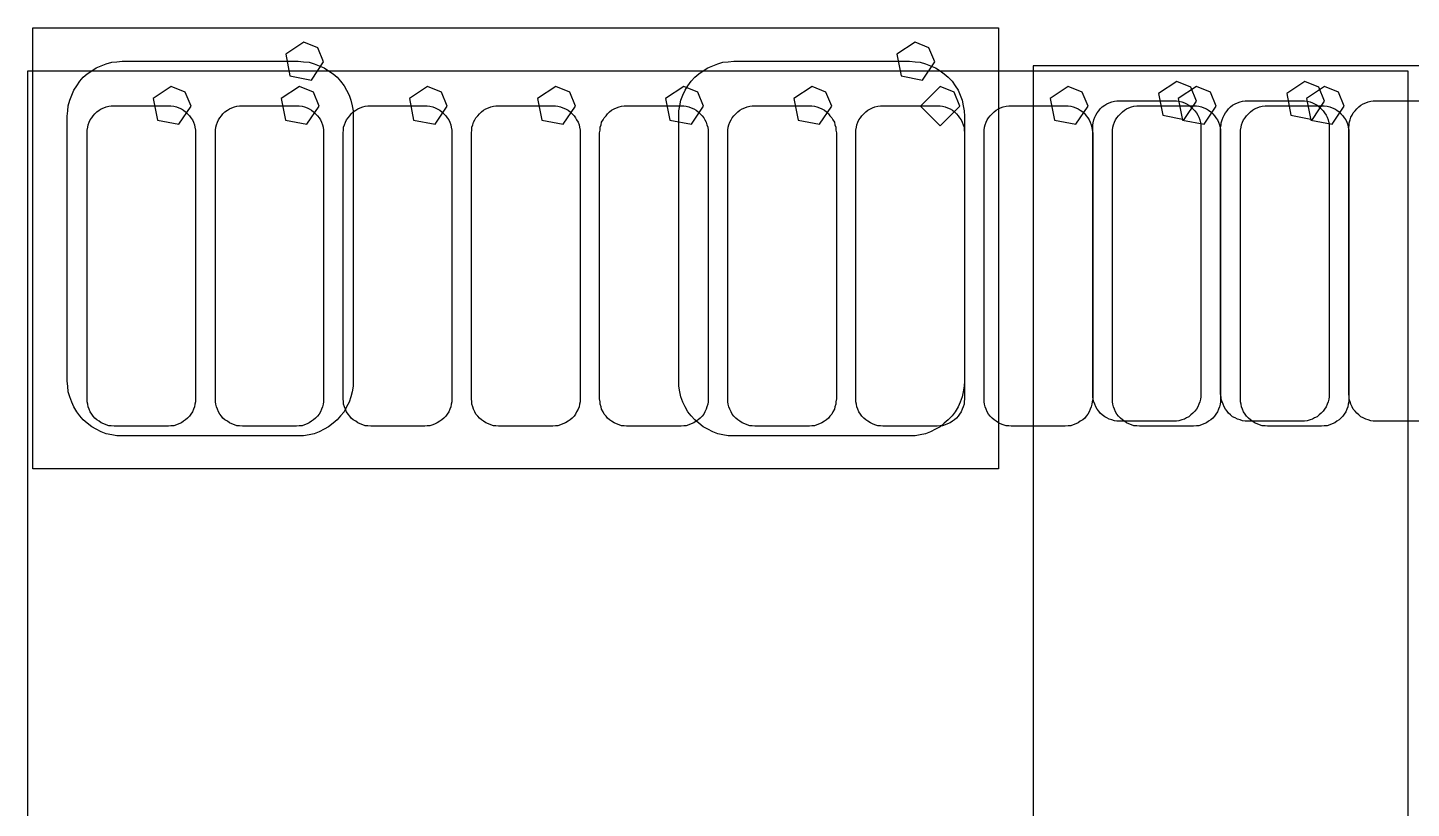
# Model space of a CAD drawing. Extents: x 114 to 258, y 8 to 198.
# Drawn here: x 212.65 to 219.67, y 53.09 to 57.05 of the extents above; entities that cross this region are included whole.
import ezdxf

# ---------------------------------------------------------------- set-up
doc = ezdxf.new("R2010")
doc.units = 0

msp = doc.modelspace()

# ---------------------------------------------------------------- linework, layer by layer
at = {"layer": 'Layer 1', "color": 7}
for points in [[(212.6742, 57.05328), (217.57386, 57.05328)], [(212.6742, 54.81554), (212.6742, 57.05328)], [(217.57386, 57.05328), (217.57386, 54.81554)], [(214.049864, 56.979798), (213.957476, 56.918066), (213.979153, 56.809087), (214.088132, 56.78741), (214.149864, 56.879798), (214.120575, 56.950509), (214.049864, 56.979798), (214.049864, 56.979798)], [(217.14968, 56.979798), (217.057292, 56.918066), (217.078969, 56.809087), (217.187948, 56.78741), (217.24968, 56.879798), (217.220391, 56.950509), (217.14968, 56.979798), (217.14968, 56.979798)], [(212.97392, 56.83484), (212.99678, 56.85008)], [(212.99678, 56.85008), (213.02218, 56.86024)], [(213.02218, 56.86024), (213.04758, 56.8704)], [(213.04758, 56.8704), (213.07552, 56.87802)], [(213.07552, 56.87802), (213.10092, 56.88056)], [(213.10092, 56.88056), (213.12886, 56.8831)], [(213.12886, 56.8831), (214.0204, 56.8831)], [(214.0204, 56.8831), (214.04834, 56.88056)], [(214.04834, 56.88056), (214.07628, 56.87802)], [(214.07628, 56.87802), (214.10168, 56.8704)], [(214.10168, 56.8704), (214.12708, 56.86024)], [(214.12708, 56.86024), (214.15248, 56.85008)], [(214.15248, 56.85008), (214.17534, 56.83484)], [(216.07526, 56.83484), (216.09812, 56.85008)], [(216.09812, 56.85008), (216.12352, 56.86024)], [(216.12352, 56.86024), (216.14892, 56.8704)], [(216.14892, 56.8704), (216.17432, 56.87802)], [(216.17432, 56.87802), (216.20226, 56.88056)], [(216.20226, 56.88056), (216.2302, 56.8831)], [(216.2302, 56.8831), (217.12174, 56.8831)], [(217.12174, 56.8831), (217.14968, 56.88056)], [(217.14968, 56.88056), (217.17508, 56.87802)], [(217.17508, 56.87802), (217.20302, 56.8704)], [(217.20302, 56.8704), (217.22842, 56.86024)], [(217.22842, 56.86024), (217.25382, 56.85008)], [(217.25382, 56.85008), (217.27668, 56.83484)], [(217.74912, 56.86024), (217.74912, 49.15896)], [(224.74936, 56.86024), (217.74912, 56.86024)], [(212.6488, 56.83484), (219.64904, 56.83484)], [(212.6488, 49.13356), (212.6488, 56.83484)], [(212.89772, 56.75864), (212.91296, 56.7815)], [(212.91296, 56.7815), (212.93074, 56.80182)], [(212.93074, 56.80182), (212.95106, 56.8196)], [(212.95106, 56.8196), (212.97392, 56.83484)], [(214.17534, 56.83484), (214.1982, 56.8196)], [(214.1982, 56.8196), (214.21852, 56.80182)], [(214.21852, 56.80182), (214.2363, 56.7815)], [(214.2363, 56.7815), (214.25408, 56.75864)], [(215.99652, 56.75864), (216.0143, 56.7815)], [(216.0143, 56.7815), (216.03208, 56.80182)], [(216.03208, 56.80182), (216.0524, 56.8196)], [(216.0524, 56.8196), (216.07526, 56.83484)], [(217.27668, 56.83484), (217.297, 56.8196)], [(217.297, 56.8196), (217.31732, 56.80182)], [(217.31732, 56.80182), (217.33764, 56.7815)], [(217.33764, 56.7815), (217.35288, 56.75864)], [(218.477338, 56.780662), (218.38495, 56.71893), (218.406627, 56.609951), (218.515606, 56.588274), (218.577338, 56.680662), (218.548049, 56.751373), (218.477338, 56.780662), (218.477338, 56.780662)], [(219.127324, 56.780662), (219.034936, 56.71893), (219.056613, 56.609951), (219.165592, 56.588274), (219.227324, 56.680662), (219.198035, 56.751373), (219.127324, 56.780662), (219.127324, 56.780662)], [(219.64904, 56.83484), (219.64904, 49.13356)], [(212.86216, 56.68498), (212.87232, 56.71038)], [(212.87232, 56.71038), (212.88248, 56.73578)], [(212.88248, 56.73578), (212.89772, 56.75864)], [(213.377272, 56.755516), (213.284884, 56.693784), (213.306561, 56.584805), (213.41554, 56.563128), (213.477272, 56.655516), (213.447983, 56.726227), (213.377272, 56.755516), (213.377272, 56.755516)], [(214.027258, 56.755516), (213.93487, 56.693784), (213.956547, 56.584805), (214.065526, 56.563128), (214.127258, 56.655516), (214.097969, 56.726227), (214.027258, 56.755516), (214.027258, 56.755516)], [(214.25408, 56.75864), (214.26678, 56.73578)], [(214.26678, 56.73578), (214.27948, 56.71038)], [(214.27948, 56.71038), (214.2871, 56.68498)], [(214.677244, 56.755516), (214.584856, 56.693784), (214.606533, 56.584805), (214.715512, 56.563128), (214.777244, 56.655516), (214.747955, 56.726227), (214.677244, 56.755516), (214.677244, 56.755516)], [(215.32723, 56.755516), (215.234842, 56.693784), (215.256519, 56.584805), (215.365498, 56.563128), (215.42723, 56.655516), (215.397941, 56.726227), (215.32723, 56.755516), (215.32723, 56.755516)], [(215.977216, 56.755516), (215.884828, 56.693784), (215.906505, 56.584805), (216.015484, 56.563128), (216.077216, 56.655516), (216.047927, 56.726227), (215.977216, 56.755516), (215.977216, 56.755516)], [(215.96096, 56.68498), (215.97112, 56.71038)], [(215.97112, 56.71038), (215.98382, 56.73578)], [(215.98382, 56.73578), (215.99652, 56.75864)], [(216.627202, 56.755516), (216.534814, 56.693784), (216.556491, 56.584805), (216.66547, 56.563128), (216.727202, 56.655516), (216.697913, 56.726227), (216.627202, 56.755516), (216.627202, 56.755516)], [(217.277188, 56.755516), (217.177188, 56.655516), (217.277188, 56.555516), (217.377188, 56.655516), (217.347899, 56.726227), (217.277188, 56.755516), (217.277188, 56.755516)], [(217.35288, 56.75864), (217.36812, 56.73578)], [(217.36812, 56.73578), (217.37828, 56.71038)], [(217.37828, 56.71038), (217.38844, 56.68498)], [(217.927174, 56.755516), (217.834786, 56.693784), (217.856463, 56.584805), (217.965442, 56.563128), (218.027174, 56.655516), (217.997885, 56.726227), (217.927174, 56.755516), (217.927174, 56.755516)], [(218.57716, 56.755516), (218.484772, 56.693784), (218.506449, 56.584805), (218.615428, 56.563128), (218.67716, 56.655516), (218.647871, 56.726227), (218.57716, 56.755516), (218.57716, 56.755516)], [(219.227146, 56.755516), (219.134758, 56.693784), (219.156435, 56.584805), (219.265414, 56.563128), (219.327146, 56.655516), (219.297857, 56.726227), (219.227146, 56.755516), (219.227146, 56.755516)], [(212.852, 56.63164), (212.85454, 56.65704)], [(212.85454, 56.65704), (212.86216, 56.68498)], [(213.01202, 56.63418), (213.02218, 56.6418)], [(213.02218, 56.6418), (213.03488, 56.64688)], [(213.03488, 56.64688), (213.04758, 56.65196)], [(213.04758, 56.65196), (213.06028, 56.6545)], [(213.06028, 56.6545), (213.07298, 56.65704)], [(213.07298, 56.65704), (213.08822, 56.65704)], [(213.08822, 56.65704), (213.36254, 56.65704)], [(213.36254, 56.65704), (213.37524, 56.65704)], [(213.37524, 56.65704), (213.39048, 56.6545)], [(213.39048, 56.6545), (213.40318, 56.65196)], [(213.40318, 56.65196), (213.41588, 56.64688)], [(213.41588, 56.64688), (213.42858, 56.6418)], [(213.42858, 56.6418), (213.43874, 56.63418)], [(213.66226, 56.63418), (213.67242, 56.6418)], [(213.67242, 56.6418), (213.68512, 56.64688)], [(213.68512, 56.64688), (213.69782, 56.65196)], [(213.69782, 56.65196), (213.71052, 56.6545)], [(213.71052, 56.6545), (213.72322, 56.65704)], [(213.72322, 56.65704), (213.73846, 56.65704)], [(213.73846, 56.65704), (214.01278, 56.65704)], [(214.01278, 56.65704), (214.02548, 56.65704)], [(214.02548, 56.65704), (214.04072, 56.6545)], [(214.04072, 56.6545), (214.05342, 56.65196)], [(214.05342, 56.65196), (214.06612, 56.64688)], [(214.06612, 56.64688), (214.07628, 56.6418)], [(214.07628, 56.6418), (214.08898, 56.63418)], [(214.2871, 56.68498), (214.29472, 56.65704)], [(214.29472, 56.65704), (214.2998, 56.63164)], [(214.3125, 56.63418), (214.32266, 56.6418)], [(214.32266, 56.6418), (214.33536, 56.64688)], [(214.33536, 56.64688), (214.34806, 56.65196)], [(214.34806, 56.65196), (214.36076, 56.6545)], [(214.36076, 56.6545), (214.37346, 56.65704)], [(214.37346, 56.65704), (214.3887, 56.65704)], [(214.3887, 56.65704), (214.66302, 56.65704)], [(214.66302, 56.65704), (214.67572, 56.65704)], [(214.67572, 56.65704), (214.68842, 56.6545)], [(214.68842, 56.6545), (214.70366, 56.65196)], [(214.70366, 56.65196), (214.71636, 56.64688)], [(214.71636, 56.64688), (214.72652, 56.6418)], [(214.72652, 56.6418), (214.73922, 56.63418)], [(214.9602, 56.63418), (214.9729, 56.6418)], [(214.9729, 56.6418), (214.9856, 56.64688)], [(214.9856, 56.64688), (214.9983, 56.65196)], [(214.9983, 56.65196), (215.011, 56.6545)], [(215.011, 56.6545), (215.0237, 56.65704)], [(215.0237, 56.65704), (215.0364, 56.65704)], [(215.0364, 56.65704), (215.31326, 56.65704)], [(215.31326, 56.65704), (215.32596, 56.65704)], [(215.32596, 56.65704), (215.33866, 56.6545)], [(215.33866, 56.6545), (215.35136, 56.65196)], [(215.35136, 56.65196), (215.36406, 56.64688)], [(215.36406, 56.64688), (215.37676, 56.6418)], [(215.37676, 56.6418), (215.38946, 56.63418)], [(215.61044, 56.63418), (215.62314, 56.6418)], [(215.62314, 56.6418), (215.63584, 56.64688)], [(215.63584, 56.64688), (215.64854, 56.65196)], [(215.64854, 56.65196), (215.66124, 56.6545)], [(215.66124, 56.6545), (215.67394, 56.65704)], [(215.67394, 56.65704), (215.68664, 56.65704)], [(215.68664, 56.65704), (215.9635, 56.65704)], [(215.9508, 56.63164), (215.95588, 56.65704)], [(215.95588, 56.65704), (215.96096, 56.68498)], [(215.9635, 56.65704), (215.9762, 56.65704)], [(215.9762, 56.65704), (215.9889, 56.6545)], [(215.9889, 56.6545), (216.0016, 56.65196)], [(216.0016, 56.65196), (216.0143, 56.64688)], [(216.0143, 56.64688), (216.027, 56.6418)], [(216.027, 56.6418), (216.0397, 56.63418)], [(216.26068, 56.63418), (216.27338, 56.6418)], [(216.27338, 56.6418), (216.28608, 56.64688)], [(216.28608, 56.64688), (216.29878, 56.65196)], [(216.29878, 56.65196), (216.31148, 56.6545)], [(216.31148, 56.6545), (216.32418, 56.65704)], [(216.32418, 56.65704), (216.33688, 56.65704)], [(216.33688, 56.65704), (216.61374, 56.65704)], [(216.61374, 56.65704), (216.62644, 56.65704)], [(216.62644, 56.65704), (216.63914, 56.6545)], [(216.63914, 56.6545), (216.65184, 56.65196)], [(216.65184, 56.65196), (216.66454, 56.64688)], [(216.66454, 56.64688), (216.67724, 56.6418)], [(216.67724, 56.6418), (216.68994, 56.63418)], [(216.91092, 56.63418), (216.92362, 56.6418)], [(216.92362, 56.6418), (216.93378, 56.64688)], [(216.93378, 56.64688), (216.94648, 56.65196)], [(216.94648, 56.65196), (216.96172, 56.6545)], [(216.96172, 56.6545), (216.97442, 56.65704)], [(216.97442, 56.65704), (216.98712, 56.65704)], [(216.98712, 56.65704), (217.26144, 56.65704)], [(217.26144, 56.65704), (217.27668, 56.65704)], [(217.27668, 56.65704), (217.28938, 56.6545)], [(217.28938, 56.6545), (217.30208, 56.65196)], [(217.30208, 56.65196), (217.31478, 56.64688)], [(217.31478, 56.64688), (217.32748, 56.6418)], [(217.32748, 56.6418), (217.34018, 56.63418)], [(217.38844, 56.68498), (217.39352, 56.65704)], [(217.39352, 56.65704), (217.3986, 56.63164)], [(217.56116, 56.63418), (217.57386, 56.6418)], [(217.57386, 56.6418), (217.58402, 56.64688)], [(217.58402, 56.64688), (217.59672, 56.65196)], [(217.59672, 56.65196), (217.61196, 56.6545)], [(217.61196, 56.6545), (217.62466, 56.65704)], [(217.62466, 56.65704), (217.63736, 56.65704)], [(217.63736, 56.65704), (217.91168, 56.65704)], [(217.91168, 56.65704), (217.92692, 56.65704)], [(217.92692, 56.65704), (217.93962, 56.6545)], [(217.93962, 56.6545), (217.95232, 56.65196)], [(217.95232, 56.65196), (217.96502, 56.64688)], [(217.96502, 56.64688), (217.97772, 56.6418)], [(217.97772, 56.6418), (217.98788, 56.63418)], [(218.08186, 56.63164), (218.08948, 56.6418)], [(218.08948, 56.6418), (218.09964, 56.65196)], [(218.09964, 56.65196), (218.11234, 56.65958)], [(218.11234, 56.65958), (218.1225, 56.6672)], [(218.1225, 56.6672), (218.1352, 56.67228)], [(218.1352, 56.67228), (218.1479, 56.67736)], [(218.1479, 56.67736), (218.1606, 56.6799)], [(218.1606, 56.6799), (218.1733, 56.68244)], [(218.1733, 56.68244), (218.18854, 56.68244)], [(218.18854, 56.68244), (218.46286, 56.68244)], [(218.2114, 56.63418), (218.22156, 56.6418)], [(218.22156, 56.6418), (218.23426, 56.64688)], [(218.23426, 56.64688), (218.24696, 56.65196)], [(218.24696, 56.65196), (218.25966, 56.6545)], [(218.25966, 56.6545), (218.2749, 56.65704)], [(218.2749, 56.65704), (218.2876, 56.65704)], [(218.2876, 56.65704), (218.56192, 56.65704)], [(218.46286, 56.68244), (218.47556, 56.68244)], [(218.47556, 56.68244), (218.48826, 56.6799)], [(218.48826, 56.6799), (218.5035, 56.67736)], [(218.5035, 56.67736), (218.5162, 56.67228)], [(218.5162, 56.67228), (218.52636, 56.6672)], [(218.52636, 56.6672), (218.53906, 56.65958)], [(218.53906, 56.65958), (218.54922, 56.65196)], [(218.54922, 56.65196), (218.55938, 56.6418)], [(218.55938, 56.6418), (218.56954, 56.63164)], [(218.56192, 56.65704), (218.57716, 56.65704)], [(218.57716, 56.65704), (218.58986, 56.6545)], [(218.58986, 56.6545), (218.60256, 56.65196)], [(218.60256, 56.65196), (218.61526, 56.64688)], [(218.61526, 56.64688), (218.62796, 56.6418)], [(218.62796, 56.6418), (218.63812, 56.63418)], [(218.7321, 56.63164), (218.73972, 56.6418)], [(218.73972, 56.6418), (218.74988, 56.65196)], [(218.74988, 56.65196), (218.76004, 56.65958)], [(218.76004, 56.65958), (218.77274, 56.6672)], [(218.77274, 56.6672), (218.78544, 56.67228)], [(218.78544, 56.67228), (218.79814, 56.67736)], [(218.79814, 56.67736), (218.81084, 56.6799)], [(218.81084, 56.6799), (218.82354, 56.68244)], [(218.82354, 56.68244), (218.83878, 56.68244)], [(218.83878, 56.68244), (219.1131, 56.68244)], [(218.86164, 56.63418), (218.8718, 56.6418)], [(218.8718, 56.6418), (218.8845, 56.64688)], [(218.8845, 56.64688), (218.8972, 56.65196)], [(218.8972, 56.65196), (218.9099, 56.6545)], [(218.9099, 56.6545), (218.92514, 56.65704)], [(218.92514, 56.65704), (218.93784, 56.65704)], [(218.93784, 56.65704), (219.21216, 56.65704)], [(219.1131, 56.68244), (219.1258, 56.68244)], [(219.1258, 56.68244), (219.1385, 56.6799)], [(219.1385, 56.6799), (219.15374, 56.67736)], [(219.15374, 56.67736), (219.16644, 56.67228)], [(219.16644, 56.67228), (219.1766, 56.6672)], [(219.1766, 56.6672), (219.1893, 56.65958)], [(219.1893, 56.65958), (219.19946, 56.65196)], [(219.19946, 56.65196), (219.20962, 56.6418)], [(219.20962, 56.6418), (219.21978, 56.63164)], [(219.21216, 56.65704), (219.22486, 56.65704)], [(219.22486, 56.65704), (219.2401, 56.6545)], [(219.2401, 56.6545), (219.2528, 56.65196)], [(219.2528, 56.65196), (219.2655, 56.64688)], [(219.2655, 56.64688), (219.2782, 56.6418)], [(219.2782, 56.6418), (219.28836, 56.63418)], [(219.38234, 56.63164), (219.38996, 56.6418)], [(219.38996, 56.6418), (219.40012, 56.65196)], [(219.40012, 56.65196), (219.41028, 56.65958)], [(219.41028, 56.65958), (219.42298, 56.6672)], [(219.42298, 56.6672), (219.43568, 56.67228)], [(219.43568, 56.67228), (219.44838, 56.67736)], [(219.44838, 56.67736), (219.46108, 56.6799)], [(219.46108, 56.6799), (219.47378, 56.68244)], [(219.47378, 56.68244), (219.48648, 56.68244)], [(219.48648, 56.68244), (219.76334, 56.68244)], [(212.84946, 56.6037), (212.852, 56.63164)], [(212.84946, 55.26004), (212.84946, 56.6037)], [(212.95614, 56.56052), (212.96122, 56.57322)], [(212.96122, 56.57322), (212.9663, 56.58592)], [(212.9663, 56.58592), (212.97392, 56.59608)], [(212.97392, 56.59608), (212.98154, 56.60624)], [(212.98154, 56.60624), (212.98916, 56.6164)], [(212.98916, 56.6164), (212.99932, 56.62656)], [(212.99932, 56.62656), (213.01202, 56.63418)], [(213.43874, 56.63418), (213.4489, 56.62656)], [(213.4489, 56.62656), (213.45906, 56.6164)], [(213.45906, 56.6164), (213.46922, 56.60624)], [(213.46922, 56.60624), (213.47684, 56.59608)], [(213.47684, 56.59608), (213.48446, 56.58592)], [(213.48446, 56.58592), (213.48954, 56.57322)], [(213.48954, 56.57322), (213.49462, 56.56052)], [(213.60638, 56.56052), (213.61146, 56.57322)], [(213.61146, 56.57322), (213.61654, 56.58592)], [(213.61654, 56.58592), (213.62416, 56.59608)], [(213.62416, 56.59608), (213.63178, 56.60624)], [(213.63178, 56.60624), (213.6394, 56.6164)], [(213.6394, 56.6164), (213.64956, 56.62656)], [(213.64956, 56.62656), (213.66226, 56.63418)], [(214.08898, 56.63418), (214.09914, 56.62656)], [(214.09914, 56.62656), (214.1093, 56.6164)], [(214.1093, 56.6164), (214.11946, 56.60624)], [(214.11946, 56.60624), (214.12708, 56.59608)], [(214.12708, 56.59608), (214.1347, 56.58592)], [(214.1347, 56.58592), (214.13978, 56.57322)], [(214.13978, 56.57322), (214.14486, 56.56052)], [(214.25662, 56.56052), (214.2617, 56.57322)], [(214.2617, 56.57322), (214.26678, 56.58592)], [(214.26678, 56.58592), (214.2744, 56.59608)], [(214.2744, 56.59608), (214.28202, 56.60624)], [(214.28202, 56.60624), (214.28964, 56.6164)], [(214.28964, 56.6164), (214.2998, 56.62656)], [(214.2998, 56.62656), (214.3125, 56.63418)], [(214.2998, 56.63164), (214.2998, 56.6037)], [(214.2998, 56.6037), (214.2998, 55.26004)], [(214.73922, 56.63418), (214.74938, 56.62656)], [(214.74938, 56.62656), (214.75954, 56.6164)], [(214.75954, 56.6164), (214.7697, 56.60624)], [(214.7697, 56.60624), (214.77732, 56.59608)], [(214.77732, 56.59608), (214.78494, 56.58592)], [(214.78494, 56.58592), (214.79002, 56.57322)], [(214.79002, 56.57322), (214.7951, 56.56052)], [(214.90686, 56.56052), (214.9094, 56.57322)], [(214.9094, 56.57322), (214.91702, 56.58592)], [(214.91702, 56.58592), (214.9221, 56.59608)], [(214.9221, 56.59608), (214.93226, 56.60624)], [(214.93226, 56.60624), (214.93988, 56.6164)], [(214.93988, 56.6164), (214.95004, 56.62656)], [(214.95004, 56.62656), (214.9602, 56.63418)], [(215.38946, 56.63418), (215.39962, 56.62656)], [(215.39962, 56.62656), (215.40978, 56.6164)], [(215.40978, 56.6164), (215.41994, 56.60624)], [(215.41994, 56.60624), (215.42756, 56.59608)], [(215.42756, 56.59608), (215.43264, 56.58592)], [(215.43264, 56.58592), (215.44026, 56.57322)], [(215.44026, 56.57322), (215.44534, 56.56052)], [(215.5571, 56.56052), (215.55964, 56.57322)], [(215.55964, 56.57322), (215.56726, 56.58592)], [(215.56726, 56.58592), (215.57234, 56.59608)], [(215.57234, 56.59608), (215.5825, 56.60624)], [(215.5825, 56.60624), (215.59012, 56.6164)], [(215.59012, 56.6164), (215.60028, 56.62656)], [(215.60028, 56.62656), (215.61044, 56.63418)], [(215.9508, 56.6037), (215.9508, 56.63164)], [(215.9508, 55.26004), (215.9508, 56.6037)], [(216.0397, 56.63418), (216.04986, 56.62656)], [(216.04986, 56.62656), (216.06002, 56.6164)], [(216.06002, 56.6164), (216.07018, 56.60624)], [(216.07018, 56.60624), (216.0778, 56.59608)], [(216.0778, 56.59608), (216.08288, 56.58592)], [(216.08288, 56.58592), (216.0905, 56.57322)], [(216.0905, 56.57322), (216.09304, 56.56052)], [(216.2048, 56.56052), (216.20988, 56.57322)], [(216.20988, 56.57322), (216.2175, 56.58592)], [(216.2175, 56.58592), (216.22258, 56.59608)], [(216.22258, 56.59608), (216.2302, 56.60624)], [(216.2302, 56.60624), (216.24036, 56.6164)], [(216.24036, 56.6164), (216.25052, 56.62656)], [(216.25052, 56.62656), (216.26068, 56.63418)], [(216.68994, 56.63418), (216.7001, 56.62656)], [(216.7001, 56.62656), (216.71026, 56.6164)], [(216.71026, 56.6164), (216.71788, 56.60624)], [(216.71788, 56.60624), (216.72804, 56.59608)], [(216.72804, 56.59608), (216.73312, 56.58592)], [(216.73312, 56.58592), (216.74074, 56.57322)], [(216.74074, 56.57322), (216.74328, 56.56052)], [(216.85504, 56.56052), (216.86012, 56.57322)], [(216.86012, 56.57322), (216.8652, 56.58592)], [(216.8652, 56.58592), (216.87282, 56.59608)], [(216.87282, 56.59608), (216.88044, 56.60624)], [(216.88044, 56.60624), (216.8906, 56.6164)], [(216.8906, 56.6164), (216.90076, 56.62656)], [(216.90076, 56.62656), (216.91092, 56.63418)], [(217.34018, 56.63418), (217.35034, 56.62656)], [(217.35034, 56.62656), (217.3605, 56.6164)], [(217.3605, 56.6164), (217.36812, 56.60624)], [(217.36812, 56.60624), (217.37574, 56.59608)], [(217.37574, 56.59608), (217.38336, 56.58592)], [(217.38336, 56.58592), (217.38844, 56.57322)], [(217.38844, 56.57322), (217.39352, 56.56052)], [(217.3986, 56.63164), (217.40114, 56.6037)], [(217.40114, 56.6037), (217.40114, 55.26004)], [(217.50528, 56.56052), (217.51036, 56.57322)], [(217.51036, 56.57322), (217.51544, 56.58592)], [(217.51544, 56.58592), (217.52306, 56.59608)], [(217.52306, 56.59608), (217.53068, 56.60624)], [(217.53068, 56.60624), (217.54084, 56.6164)], [(217.54084, 56.6164), (217.551, 56.62656)], [(217.551, 56.62656), (217.56116, 56.63418)], [(217.98788, 56.63418), (218.00058, 56.62656)], [(218.00058, 56.62656), (218.01074, 56.6164)], [(218.01074, 56.6164), (218.01836, 56.60624)], [(218.01836, 56.60624), (218.02598, 56.59608)], [(218.02598, 56.59608), (218.0336, 56.58592)], [(218.0336, 56.58592), (218.03868, 56.57322)], [(218.03868, 56.57322), (218.04376, 56.56052)], [(218.05138, 56.55798), (218.05392, 56.57068)], [(218.05392, 56.57068), (218.05646, 56.58592)], [(218.05646, 56.58592), (218.06154, 56.59862)], [(218.06154, 56.59862), (218.06662, 56.60878)], [(218.06662, 56.60878), (218.07424, 56.62148)], [(218.07424, 56.62148), (218.08186, 56.63164)], [(218.15552, 56.56052), (218.1606, 56.57322)], [(218.1606, 56.57322), (218.16568, 56.58592)], [(218.16568, 56.58592), (218.1733, 56.59608)], [(218.1733, 56.59608), (218.18092, 56.60624)], [(218.18092, 56.60624), (218.19108, 56.6164)], [(218.19108, 56.6164), (218.20124, 56.62656)], [(218.20124, 56.62656), (218.2114, 56.63418)], [(218.56954, 56.63164), (218.57716, 56.62148)], [(218.57716, 56.62148), (218.58478, 56.60878)], [(218.58478, 56.60878), (218.58986, 56.59862)], [(218.58986, 56.59862), (218.59494, 56.58592)], [(218.59494, 56.58592), (218.59748, 56.57068)], [(218.59748, 56.57068), (218.60002, 56.55798)], [(218.63812, 56.63418), (218.65082, 56.62656)], [(218.65082, 56.62656), (218.66098, 56.6164)], [(218.66098, 56.6164), (218.6686, 56.60624)], [(218.6686, 56.60624), (218.67622, 56.59608)], [(218.67622, 56.59608), (218.68384, 56.58592)], [(218.68384, 56.58592), (218.68892, 56.57322)], [(218.68892, 56.57322), (218.694, 56.56052)], [(218.70162, 56.57068), (218.7067, 56.58592)], [(218.70162, 56.55798), (218.70162, 56.57068)], [(218.7067, 56.58592), (218.71178, 56.59862)], [(218.71178, 56.59862), (218.71686, 56.60878)], [(218.71686, 56.60878), (218.72448, 56.62148)], [(218.72448, 56.62148), (218.7321, 56.63164)], [(218.80576, 56.56052), (218.81084, 56.57322)], [(218.81084, 56.57322), (218.81592, 56.58592)], [(218.81592, 56.58592), (218.82354, 56.59608)], [(218.82354, 56.59608), (218.83116, 56.60624)], [(218.83116, 56.60624), (218.84132, 56.6164)], [(218.84132, 56.6164), (218.85148, 56.62656)], [(218.85148, 56.62656), (218.86164, 56.63418)], [(219.21978, 56.63164), (219.2274, 56.62148)], [(219.2274, 56.62148), (219.23502, 56.60878)], [(219.23502, 56.60878), (219.2401, 56.59862)], [(219.2401, 56.59862), (219.24518, 56.58592)], [(219.24518, 56.58592), (219.24772, 56.57068)], [(219.24772, 56.57068), (219.25026, 56.55798)], [(219.28836, 56.63418), (219.30106, 56.62656)], [(219.30106, 56.62656), (219.30868, 56.6164)], [(219.30868, 56.6164), (219.31884, 56.60624)], [(219.31884, 56.60624), (219.32646, 56.59608)], [(219.32646, 56.59608), (219.33408, 56.58592)], [(219.33408, 56.58592), (219.33916, 56.57322)], [(219.33916, 56.57322), (219.34424, 56.56052)], [(219.35186, 56.57068), (219.35694, 56.58592)], [(219.35186, 56.55798), (219.35186, 56.57068)], [(219.35694, 56.58592), (219.35948, 56.59862)], [(219.35948, 56.59862), (219.3671, 56.60878)], [(219.3671, 56.60878), (219.37218, 56.62148)], [(219.37218, 56.62148), (219.38234, 56.63164)], [(212.95106, 56.53258), (212.9536, 56.54782)], [(212.95106, 56.51988), (212.95106, 56.53258)], [(212.95106, 55.17114), (212.95106, 56.51988)], [(212.9536, 56.54782), (212.95614, 56.56052)], [(213.49462, 56.56052), (213.49716, 56.54782)], [(213.49716, 56.54782), (213.4997, 56.53258)], [(213.4997, 56.53258), (213.4997, 56.51988)], [(213.4997, 56.51988), (213.4997, 55.17114)], [(213.6013, 56.53258), (213.60384, 56.54782)], [(213.6013, 56.51988), (213.6013, 56.53258)], [(213.6013, 55.17114), (213.6013, 56.51988)], [(213.60384, 56.54782), (213.60638, 56.56052)], [(214.14486, 56.56052), (214.1474, 56.54782)], [(214.1474, 56.54782), (214.14994, 56.53258)], [(214.14994, 56.53258), (214.14994, 56.51988)], [(214.14994, 56.51988), (214.14994, 55.17114)], [(214.249, 56.51988), (214.25154, 56.53258)], [(214.249, 55.17114), (214.249, 56.51988)], [(214.25154, 56.54782), (214.25662, 56.56052)], [(214.25154, 56.53258), (214.25154, 56.54782)], [(214.7951, 56.56052), (214.79764, 56.54782)], [(214.79764, 56.54782), (214.80018, 56.53258)], [(214.80018, 56.53258), (214.80018, 56.51988)], [(214.80018, 56.51988), (214.80018, 55.17114)], [(214.89924, 56.51988), (214.90178, 56.53258)], [(214.89924, 55.17114), (214.89924, 56.51988)], [(214.90178, 56.54782), (214.90686, 56.56052)], [(214.90178, 56.53258), (214.90178, 56.54782)], [(215.44534, 56.56052), (215.44788, 56.54782)], [(215.44788, 56.54782), (215.45042, 56.53258)], [(215.45042, 56.53258), (215.45042, 56.51988)], [(215.45042, 56.51988), (215.45042, 55.17114)], [(215.54948, 56.51988), (215.55202, 56.53258)], [(215.54948, 55.17114), (215.54948, 56.51988)], [(215.55202, 56.54782), (215.5571, 56.56052)], [(215.55202, 56.53258), (215.55202, 56.54782)], [(216.09304, 56.56052), (216.09812, 56.54782)], [(216.09812, 56.54782), (216.10066, 56.53258)], [(216.10066, 56.53258), (216.10066, 56.51988)], [(216.10066, 56.51988), (216.10066, 55.17114)], [(216.19972, 56.53258), (216.20226, 56.54782)], [(216.19972, 56.51988), (216.19972, 56.53258)], [(216.19972, 55.17114), (216.19972, 56.51988)], [(216.20226, 56.54782), (216.2048, 56.56052)], [(216.74328, 56.56052), (216.74836, 56.54782)], [(216.74836, 56.54782), (216.74836, 56.53258)], [(216.74836, 56.53258), (216.7509, 56.51988)], [(216.7509, 56.51988), (216.7509, 55.17114)], [(216.84996, 56.53258), (216.8525, 56.54782)], [(216.84996, 56.51988), (216.84996, 56.53258)], [(216.84996, 55.17114), (216.84996, 56.51988)], [(216.8525, 56.54782), (216.85504, 56.56052)], [(217.39352, 56.56052), (217.3986, 56.54782)], [(217.3986, 56.54782), (217.3986, 56.53258)], [(217.3986, 56.53258), (217.40114, 56.51988)], [(217.40114, 56.51988), (217.40114, 55.17114)], [(217.5002, 56.53258), (217.50274, 56.54782)], [(217.5002, 56.51988), (217.5002, 56.53258)], [(217.5002, 55.17114), (217.5002, 56.51988)], [(217.50274, 56.54782), (217.50528, 56.56052)], [(218.04376, 56.56052), (218.0463, 56.54782)], [(218.0463, 56.54782), (218.04884, 56.53258)], [(218.04884, 56.53258), (218.05138, 56.51988)], [(218.05138, 56.54528), (218.05138, 56.55798)], [(218.05138, 55.194), (218.05138, 56.54528)], [(218.05138, 56.51988), (218.05138, 55.17114)], [(218.15044, 56.53258), (218.15298, 56.54782)], [(218.15044, 56.51988), (218.15044, 56.53258)], [(218.15044, 55.17114), (218.15044, 56.51988)], [(218.15298, 56.54782), (218.15552, 56.56052)], [(218.60002, 56.55798), (218.60002, 56.54528)], [(218.60002, 56.54528), (218.60002, 55.194)], [(218.694, 56.56052), (218.69654, 56.54782)], [(218.69654, 56.54782), (218.69908, 56.53258)], [(218.69908, 56.54528), (218.70162, 56.55798)], [(218.69908, 55.194), (218.69908, 56.54528)], [(218.69908, 56.53258), (218.69908, 56.51988)], [(218.69908, 56.51988), (218.69908, 55.17114)], [(218.80068, 56.53258), (218.80322, 56.54782)], [(218.80068, 56.51988), (218.80068, 56.53258)], [(218.80068, 55.17114), (218.80068, 56.51988)], [(218.80322, 56.54782), (218.80576, 56.56052)], [(219.25026, 56.55798), (219.25026, 56.54528)], [(219.25026, 56.54528), (219.25026, 55.194)], [(219.34424, 56.56052), (219.34678, 56.54782)], [(219.34678, 56.54782), (219.34932, 56.53258)], [(219.34932, 56.54528), (219.35186, 56.55798)], [(219.34932, 55.194), (219.34932, 56.54528)], [(219.34932, 56.53258), (219.34932, 56.51988)], [(219.34932, 56.51988), (219.34932, 55.17114)], [(212.852, 55.23464), (212.84946, 55.26004)], [(212.85454, 55.2067), (212.852, 55.23464)], [(214.2998, 55.23464), (214.29472, 55.2067)], [(214.2998, 55.26004), (214.2998, 55.23464)], [(215.9508, 55.23464), (215.9508, 55.26004)], [(215.95588, 55.2067), (215.9508, 55.23464)], [(217.3986, 55.23464), (217.39352, 55.2067)], [(217.40114, 55.26004), (217.3986, 55.23464)], [(212.86216, 55.1813), (212.85454, 55.2067)], [(212.87232, 55.15336), (212.86216, 55.1813)], [(212.95106, 55.1559), (212.95106, 55.17114)], [(213.4997, 55.17114), (213.4997, 55.1559)], [(213.6013, 55.1559), (213.6013, 55.17114)], [(214.14994, 55.17114), (214.14994, 55.1559)], [(214.25154, 55.1559), (214.249, 55.17114)], [(214.2871, 55.1813), (214.27948, 55.15336)], [(214.29472, 55.2067), (214.2871, 55.1813)], [(214.80018, 55.17114), (214.80018, 55.1559)], [(214.90178, 55.1559), (214.89924, 55.17114)], [(215.45042, 55.17114), (215.45042, 55.1559)], [(215.55202, 55.1559), (215.54948, 55.17114)], [(215.96096, 55.1813), (215.95588, 55.2067)], [(215.97112, 55.15336), (215.96096, 55.1813)], [(216.10066, 55.17114), (216.10066, 55.1559)], [(216.19972, 55.1559), (216.19972, 55.17114)], [(216.7509, 55.17114), (216.74836, 55.1559)], [(216.84996, 55.1559), (216.84996, 55.17114)], [(217.38844, 55.1813), (217.37828, 55.15336)], [(217.39352, 55.2067), (217.38844, 55.1813)], [(217.40114, 55.17114), (217.3986, 55.1559)], [(217.5002, 55.1559), (217.5002, 55.17114)], [(218.05138, 55.17114), (218.04884, 55.1559)], [(218.05138, 55.1813), (218.05138, 55.194)], [(218.05392, 55.1686), (218.05138, 55.1813)], [(218.05646, 55.1559), (218.05392, 55.1686)], [(218.15044, 55.1559), (218.15044, 55.17114)], [(218.59748, 55.1686), (218.59494, 55.1559)], [(218.60002, 55.1813), (218.59748, 55.1686)], [(218.60002, 55.194), (218.60002, 55.1813)], [(218.70162, 55.1813), (218.69908, 55.194)], [(218.69908, 55.17114), (218.69908, 55.1559)], [(218.70162, 55.1686), (218.70162, 55.1813)], [(218.7067, 55.1559), (218.70162, 55.1686)], [(218.80068, 55.1559), (218.80068, 55.17114)], [(219.24772, 55.1686), (219.24518, 55.1559)], [(219.25026, 55.1813), (219.24772, 55.1686)], [(219.25026, 55.194), (219.25026, 55.1813)], [(219.35186, 55.1813), (219.34932, 55.194)], [(219.34932, 55.17114), (219.34932, 55.1559)], [(219.35186, 55.1686), (219.35186, 55.1813)], [(219.35694, 55.1559), (219.35186, 55.1686)], [(212.88248, 55.1305), (212.87232, 55.15336)], [(212.89772, 55.1051), (212.88248, 55.1305)], [(212.91296, 55.08478), (212.89772, 55.1051)], [(212.9536, 55.1432), (212.95106, 55.1559)], [(212.95614, 55.1305), (212.9536, 55.1432)], [(212.96122, 55.1178), (212.95614, 55.1305)], [(212.9663, 55.1051), (212.96122, 55.1178)], [(212.97392, 55.0924), (212.9663, 55.1051)], [(213.48446, 55.1051), (213.47684, 55.0924)], [(213.48954, 55.1178), (213.48446, 55.1051)], [(213.49462, 55.1305), (213.48954, 55.1178)], [(213.49716, 55.1432), (213.49462, 55.1305)], [(213.4997, 55.1559), (213.49716, 55.1432)], [(213.60384, 55.1432), (213.6013, 55.1559)], [(213.60638, 55.1305), (213.60384, 55.1432)], [(213.61146, 55.1178), (213.60638, 55.1305)], [(213.61654, 55.1051), (213.61146, 55.1178)], [(213.62416, 55.0924), (213.61654, 55.1051)], [(214.1347, 55.1051), (214.12708, 55.0924)], [(214.13978, 55.1178), (214.1347, 55.1051)], [(214.14486, 55.1305), (214.13978, 55.1178)], [(214.1474, 55.1432), (214.14486, 55.1305)], [(214.14994, 55.1559), (214.1474, 55.1432)], [(214.25408, 55.1051), (214.2363, 55.08478)], [(214.25154, 55.1432), (214.25154, 55.1559)], [(214.25662, 55.1305), (214.25154, 55.1432)], [(214.26678, 55.1305), (214.25408, 55.1051)], [(214.2617, 55.1178), (214.25662, 55.1305)], [(214.26678, 55.1051), (214.2617, 55.1178)], [(214.27948, 55.15336), (214.26678, 55.1305)], [(214.2744, 55.0924), (214.26678, 55.1051)], [(214.78494, 55.1051), (214.77732, 55.0924)], [(214.79002, 55.1178), (214.78494, 55.1051)], [(214.7951, 55.1305), (214.79002, 55.1178)], [(214.79764, 55.1432), (214.7951, 55.1305)], [(214.80018, 55.1559), (214.79764, 55.1432)], [(214.90178, 55.1432), (214.90178, 55.1559)], [(214.90686, 55.1305), (214.90178, 55.1432)], [(214.9094, 55.1178), (214.90686, 55.1305)], [(214.91702, 55.1051), (214.9094, 55.1178)], [(214.9221, 55.0924), (214.91702, 55.1051)], [(215.43264, 55.1051), (215.42756, 55.0924)], [(215.44026, 55.1178), (215.43264, 55.1051)], [(215.44534, 55.1305), (215.44026, 55.1178)], [(215.44788, 55.1432), (215.44534, 55.1305)], [(215.45042, 55.1559), (215.44788, 55.1432)], [(215.55202, 55.1432), (215.55202, 55.1559)], [(215.5571, 55.1305), (215.55202, 55.1432)], [(215.55964, 55.1178), (215.5571, 55.1305)], [(215.56726, 55.1051), (215.55964, 55.1178)], [(215.57234, 55.0924), (215.56726, 55.1051)], [(215.98382, 55.1305), (215.97112, 55.15336)], [(215.99652, 55.1051), (215.98382, 55.1305)], [(216.0143, 55.08478), (215.99652, 55.1051)], [(216.08288, 55.1051), (216.0778, 55.0924)], [(216.0905, 55.1178), (216.08288, 55.1051)], [(216.09304, 55.1305), (216.0905, 55.1178)], [(216.09812, 55.1432), (216.09304, 55.1305)], [(216.10066, 55.1559), (216.09812, 55.1432)], [(216.20226, 55.1432), (216.19972, 55.1559)], [(216.2048, 55.1305), (216.20226, 55.1432)], [(216.20988, 55.1178), (216.2048, 55.1305)], [(216.2175, 55.1051), (216.20988, 55.1178)], [(216.22258, 55.0924), (216.2175, 55.1051)], [(216.73312, 55.1051), (216.72804, 55.0924)], [(216.74074, 55.1178), (216.73312, 55.1051)], [(216.74328, 55.1305), (216.74074, 55.1178)], [(216.74836, 55.1432), (216.74328, 55.1305)], [(216.74836, 55.1559), (216.74836, 55.1432)], [(216.8525, 55.1432), (216.84996, 55.1559)], [(216.85504, 55.1305), (216.8525, 55.1432)], [(216.86012, 55.1178), (216.85504, 55.1305)], [(216.8652, 55.1051), (216.86012, 55.1178)], [(216.87282, 55.0924), (216.8652, 55.1051)], [(217.35288, 55.1051), (217.33764, 55.08478)], [(217.36812, 55.1305), (217.35288, 55.1051)], [(217.37828, 55.15336), (217.36812, 55.1305)], [(217.38336, 55.1051), (217.37574, 55.0924)], [(217.38844, 55.1178), (217.38336, 55.1051)], [(217.39352, 55.1305), (217.38844, 55.1178)], [(217.3986, 55.1432), (217.39352, 55.1305)], [(217.3986, 55.1559), (217.3986, 55.1432)], [(217.50274, 55.1432), (217.5002, 55.1559)], [(217.50528, 55.1305), (217.50274, 55.1432)], [(217.51036, 55.1178), (217.50528, 55.1305)], [(217.51544, 55.1051), (217.51036, 55.1178)], [(217.52306, 55.0924), (217.51544, 55.1051)], [(218.0336, 55.1051), (218.02598, 55.0924)], [(218.03868, 55.1178), (218.0336, 55.1051)], [(218.04376, 55.1305), (218.03868, 55.1178)], [(218.0463, 55.1432), (218.04376, 55.1305)], [(218.04884, 55.1559), (218.0463, 55.1432)], [(218.06154, 55.1432), (218.05646, 55.1559)], [(218.06662, 55.1305), (218.06154, 55.1432)], [(218.07424, 55.1178), (218.06662, 55.1305)], [(218.08186, 55.10764), (218.07424, 55.1178)], [(218.08948, 55.09748), (218.08186, 55.10764)], [(218.09964, 55.08986), (218.08948, 55.09748)], [(218.15298, 55.1432), (218.15044, 55.1559)], [(218.15552, 55.1305), (218.15298, 55.1432)], [(218.1606, 55.1178), (218.15552, 55.1305)], [(218.16568, 55.1051), (218.1606, 55.1178)], [(218.1733, 55.0924), (218.16568, 55.1051)], [(218.55938, 55.09748), (218.54922, 55.08986)], [(218.56954, 55.10764), (218.55938, 55.09748)], [(218.57716, 55.1178), (218.56954, 55.10764)], [(218.58478, 55.1305), (218.57716, 55.1178)], [(218.58986, 55.1432), (218.58478, 55.1305)], [(218.59494, 55.1559), (218.58986, 55.1432)], [(218.68384, 55.1051), (218.67622, 55.0924)], [(218.68892, 55.1178), (218.68384, 55.1051)], [(218.694, 55.1305), (218.68892, 55.1178)], [(218.69654, 55.1432), (218.694, 55.1305)], [(218.69908, 55.1559), (218.69654, 55.1432)], [(218.71178, 55.1432), (218.7067, 55.1559)], [(218.71686, 55.1305), (218.71178, 55.1432)], [(218.72448, 55.1178), (218.71686, 55.1305)], [(218.7321, 55.10764), (218.72448, 55.1178)], [(218.73972, 55.09748), (218.7321, 55.10764)], [(218.74988, 55.08986), (218.73972, 55.09748)], [(218.80322, 55.1432), (218.80068, 55.1559)], [(218.80576, 55.1305), (218.80322, 55.1432)], [(218.81084, 55.1178), (218.80576, 55.1305)], [(218.81592, 55.1051), (218.81084, 55.1178)], [(218.82354, 55.0924), (218.81592, 55.1051)], [(219.20962, 55.09748), (219.19946, 55.08986)], [(219.21978, 55.10764), (219.20962, 55.09748)], [(219.2274, 55.1178), (219.21978, 55.10764)], [(219.23502, 55.1305), (219.2274, 55.1178)], [(219.2401, 55.1432), (219.23502, 55.1305)], [(219.24518, 55.1559), (219.2401, 55.1432)], [(219.33408, 55.1051), (219.32646, 55.0924)], [(219.33916, 55.1178), (219.33408, 55.1051)], [(219.34424, 55.1305), (219.33916, 55.1178)], [(219.34678, 55.1432), (219.34424, 55.1305)], [(219.34932, 55.1559), (219.34678, 55.1432)], [(219.35948, 55.1432), (219.35694, 55.1559)], [(219.3671, 55.1305), (219.35948, 55.1432)], [(219.37218, 55.1178), (219.3671, 55.1305)], [(219.38234, 55.10764), (219.37218, 55.1178)], [(219.38996, 55.09748), (219.38234, 55.10764)], [(219.40012, 55.08986), (219.38996, 55.09748)], [(212.93074, 55.06446), (212.91296, 55.08478)], [(212.95106, 55.04668), (212.93074, 55.06446)], [(212.97392, 55.0289), (212.95106, 55.04668)], [(212.98154, 55.08224), (212.97392, 55.0924)], [(212.99678, 55.0162), (212.97392, 55.0289)], [(212.98916, 55.07208), (212.98154, 55.08224)], [(212.99932, 55.06446), (212.98916, 55.07208)], [(213.01202, 55.05684), (212.99932, 55.06446)], [(213.02218, 55.04922), (213.01202, 55.05684)], [(213.03488, 55.04414), (213.02218, 55.04922)], [(213.04758, 55.03906), (213.03488, 55.04414)], [(213.06028, 55.03398), (213.04758, 55.03906)], [(213.07298, 55.03398), (213.06028, 55.03398)], [(213.08822, 55.03144), (213.07298, 55.03398)], [(213.36254, 55.03144), (213.08822, 55.03144)], [(213.37524, 55.03398), (213.36254, 55.03144)], [(213.39048, 55.03398), (213.37524, 55.03398)], [(213.40318, 55.03906), (213.39048, 55.03398)], [(213.41588, 55.04414), (213.40318, 55.03906)], [(213.42858, 55.04922), (213.41588, 55.04414)], [(213.43874, 55.05684), (213.42858, 55.04922)], [(213.4489, 55.06446), (213.43874, 55.05684)], [(213.45906, 55.07208), (213.4489, 55.06446)], [(213.46922, 55.08224), (213.45906, 55.07208)], [(213.47684, 55.0924), (213.46922, 55.08224)], [(213.63178, 55.08224), (213.62416, 55.0924)], [(213.6394, 55.07208), (213.63178, 55.08224)], [(213.64956, 55.06446), (213.6394, 55.07208)], [(213.66226, 55.05684), (213.64956, 55.06446)], [(213.67242, 55.04922), (213.66226, 55.05684)], [(213.68512, 55.04414), (213.67242, 55.04922)], [(213.69782, 55.03906), (213.68512, 55.04414)], [(213.71052, 55.03398), (213.69782, 55.03906)], [(213.72322, 55.03398), (213.71052, 55.03398)], [(213.73846, 55.03144), (213.72322, 55.03398)], [(214.01278, 55.03144), (213.73846, 55.03144)], [(214.02548, 55.03398), (214.01278, 55.03144)], [(214.04072, 55.03398), (214.02548, 55.03398)], [(214.05342, 55.03906), (214.04072, 55.03398)], [(214.06612, 55.04414), (214.05342, 55.03906)], [(214.07628, 55.04922), (214.06612, 55.04414)], [(214.08898, 55.05684), (214.07628, 55.04922)], [(214.09914, 55.06446), (214.08898, 55.05684)], [(214.1093, 55.07208), (214.09914, 55.06446)], [(214.11946, 55.08224), (214.1093, 55.07208)], [(214.12708, 55.0924), (214.11946, 55.08224)], [(214.17534, 55.0289), (214.15248, 55.0162)], [(214.1982, 55.04668), (214.17534, 55.0289)], [(214.21852, 55.06446), (214.1982, 55.04668)], [(214.2363, 55.08478), (214.21852, 55.06446)], [(214.28202, 55.08224), (214.2744, 55.0924)], [(214.28964, 55.07208), (214.28202, 55.08224)], [(214.2998, 55.06446), (214.28964, 55.07208)], [(214.3125, 55.05684), (214.2998, 55.06446)], [(214.32266, 55.04922), (214.3125, 55.05684)], [(214.33536, 55.04414), (214.32266, 55.04922)], [(214.34806, 55.03906), (214.33536, 55.04414)], [(214.36076, 55.03398), (214.34806, 55.03906)], [(214.37346, 55.03398), (214.36076, 55.03398)], [(214.3887, 55.03144), (214.37346, 55.03398)], [(214.66302, 55.03144), (214.3887, 55.03144)], [(214.67572, 55.03398), (214.66302, 55.03144)], [(214.68842, 55.03398), (214.67572, 55.03398)], [(214.70366, 55.03906), (214.68842, 55.03398)], [(214.71636, 55.04414), (214.70366, 55.03906)], [(214.72652, 55.04922), (214.71636, 55.04414)], [(214.73922, 55.05684), (214.72652, 55.04922)], [(214.74938, 55.06446), (214.73922, 55.05684)], [(214.75954, 55.07208), (214.74938, 55.06446)], [(214.7697, 55.08224), (214.75954, 55.07208)], [(214.77732, 55.0924), (214.7697, 55.08224)], [(214.93226, 55.08224), (214.9221, 55.0924)], [(214.93988, 55.07208), (214.93226, 55.08224)], [(214.95004, 55.06446), (214.93988, 55.07208)], [(214.9602, 55.05684), (214.95004, 55.06446)], [(214.9729, 55.04922), (214.9602, 55.05684)], [(214.9856, 55.04414), (214.9729, 55.04922)], [(214.9983, 55.03906), (214.9856, 55.04414)], [(215.011, 55.03398), (214.9983, 55.03906)], [(215.0237, 55.03398), (215.011, 55.03398)], [(215.0364, 55.03144), (215.0237, 55.03398)], [(215.31326, 55.03144), (215.0364, 55.03144)], [(215.32596, 55.03398), (215.31326, 55.03144)], [(215.33866, 55.03398), (215.32596, 55.03398)], [(215.35136, 55.03906), (215.33866, 55.03398)], [(215.36406, 55.04414), (215.35136, 55.03906)], [(215.37676, 55.04922), (215.36406, 55.04414)], [(215.38946, 55.05684), (215.37676, 55.04922)], [(215.39962, 55.06446), (215.38946, 55.05684)], [(215.40978, 55.07208), (215.39962, 55.06446)], [(215.41994, 55.08224), (215.40978, 55.07208)], [(215.42756, 55.0924), (215.41994, 55.08224)], [(215.5825, 55.08224), (215.57234, 55.0924)], [(215.59012, 55.07208), (215.5825, 55.08224)], [(215.60028, 55.06446), (215.59012, 55.07208)], [(215.61044, 55.05684), (215.60028, 55.06446)], [(215.62314, 55.04922), (215.61044, 55.05684)], [(215.63584, 55.04414), (215.62314, 55.04922)], [(215.64854, 55.03906), (215.63584, 55.04414)], [(215.66124, 55.03398), (215.64854, 55.03906)], [(215.67394, 55.03398), (215.66124, 55.03398)], [(215.68664, 55.03144), (215.67394, 55.03398)], [(215.9635, 55.03144), (215.68664, 55.03144)], [(215.9762, 55.03398), (215.9635, 55.03144)], [(215.9889, 55.03398), (215.9762, 55.03398)], [(216.0016, 55.03906), (215.9889, 55.03398)], [(216.0143, 55.04414), (216.0016, 55.03906)], [(216.03208, 55.06446), (216.0143, 55.08478)], [(216.027, 55.04922), (216.0143, 55.04414)], [(216.0397, 55.05684), (216.027, 55.04922)], [(216.0524, 55.04668), (216.03208, 55.06446)], [(216.04986, 55.06446), (216.0397, 55.05684)], [(216.06002, 55.07208), (216.04986, 55.06446)], [(216.07526, 55.0289), (216.0524, 55.04668)], [(216.07018, 55.08224), (216.06002, 55.07208)], [(216.0778, 55.0924), (216.07018, 55.08224)], [(216.09812, 55.0162), (216.07526, 55.0289)], [(216.2302, 55.08224), (216.22258, 55.0924)], [(216.24036, 55.07208), (216.2302, 55.08224)], [(216.25052, 55.06446), (216.24036, 55.07208)], [(216.26068, 55.05684), (216.25052, 55.06446)], [(216.27338, 55.04922), (216.26068, 55.05684)], [(216.28608, 55.04414), (216.27338, 55.04922)], [(216.29878, 55.03906), (216.28608, 55.04414)], [(216.31148, 55.03398), (216.29878, 55.03906)], [(216.32418, 55.03398), (216.31148, 55.03398)], [(216.33688, 55.03144), (216.32418, 55.03398)], [(216.61374, 55.03144), (216.33688, 55.03144)], [(216.62644, 55.03398), (216.61374, 55.03144)], [(216.63914, 55.03398), (216.62644, 55.03398)], [(216.65184, 55.03906), (216.63914, 55.03398)], [(216.66454, 55.04414), (216.65184, 55.03906)], [(216.67724, 55.04922), (216.66454, 55.04414)], [(216.68994, 55.05684), (216.67724, 55.04922)], [(216.7001, 55.06446), (216.68994, 55.05684)], [(216.71026, 55.07208), (216.7001, 55.06446)], [(216.71788, 55.08224), (216.71026, 55.07208)], [(216.72804, 55.0924), (216.71788, 55.08224)], [(216.88044, 55.08224), (216.87282, 55.0924)], [(216.8906, 55.07208), (216.88044, 55.08224)], [(216.90076, 55.06446), (216.8906, 55.07208)], [(216.91092, 55.05684), (216.90076, 55.06446)], [(216.92362, 55.04922), (216.91092, 55.05684)], [(216.93378, 55.04414), (216.92362, 55.04922)], [(216.94648, 55.03906), (216.93378, 55.04414)], [(216.96172, 55.03398), (216.94648, 55.03906)], [(216.97442, 55.03398), (216.96172, 55.03398)], [(216.98712, 55.03144), (216.97442, 55.03398)], [(217.26144, 55.03144), (216.98712, 55.03144)], [(217.27668, 55.0289), (217.25382, 55.0162)], [(217.27668, 55.03398), (217.26144, 55.03144)], [(217.297, 55.04668), (217.27668, 55.0289)], [(217.28938, 55.03398), (217.27668, 55.03398)], [(217.30208, 55.03906), (217.28938, 55.03398)], [(217.31732, 55.06446), (217.297, 55.04668)], [(217.31478, 55.04414), (217.30208, 55.03906)], [(217.32748, 55.04922), (217.31478, 55.04414)], [(217.33764, 55.08478), (217.31732, 55.06446)], [(217.34018, 55.05684), (217.32748, 55.04922)], [(217.35034, 55.06446), (217.34018, 55.05684)], [(217.3605, 55.07208), (217.35034, 55.06446)], [(217.36812, 55.08224), (217.3605, 55.07208)], [(217.37574, 55.0924), (217.36812, 55.08224)], [(217.53068, 55.08224), (217.52306, 55.0924)], [(217.54084, 55.07208), (217.53068, 55.08224)], [(217.551, 55.06446), (217.54084, 55.07208)], [(217.56116, 55.05684), (217.551, 55.06446)], [(217.57386, 55.04922), (217.56116, 55.05684)], [(217.58402, 55.04414), (217.57386, 55.04922)], [(217.59672, 55.03906), (217.58402, 55.04414)], [(217.61196, 55.03398), (217.59672, 55.03906)], [(217.62466, 55.03398), (217.61196, 55.03398)], [(217.63736, 55.03144), (217.62466, 55.03398)], [(217.91168, 55.03144), (217.63736, 55.03144)], [(217.92692, 55.03398), (217.91168, 55.03144)], [(217.93962, 55.03398), (217.92692, 55.03398)], [(217.95232, 55.03906), (217.93962, 55.03398)], [(217.96502, 55.04414), (217.95232, 55.03906)], [(217.97772, 55.04922), (217.96502, 55.04414)], [(217.98788, 55.05684), (217.97772, 55.04922)], [(218.00058, 55.06446), (217.98788, 55.05684)], [(218.01074, 55.07208), (218.00058, 55.06446)], [(218.01836, 55.08224), (218.01074, 55.07208)], [(218.02598, 55.0924), (218.01836, 55.08224)], [(218.11234, 55.0797), (218.09964, 55.08986)], [(218.1225, 55.07462), (218.11234, 55.0797)], [(218.1352, 55.067), (218.1225, 55.07462)], [(218.1479, 55.06446), (218.1352, 55.067)], [(218.1606, 55.05938), (218.1479, 55.06446)], [(218.1733, 55.05684), (218.1606, 55.05938)], [(218.18092, 55.08224), (218.1733, 55.0924)], [(218.18854, 55.05684), (218.1733, 55.05684)], [(218.19108, 55.07208), (218.18092, 55.08224)], [(218.46286, 55.05684), (218.18854, 55.05684)], [(218.20124, 55.06446), (218.19108, 55.07208)], [(218.2114, 55.05684), (218.20124, 55.06446)], [(218.22156, 55.04922), (218.2114, 55.05684)], [(218.23426, 55.04414), (218.22156, 55.04922)], [(218.24696, 55.03906), (218.23426, 55.04414)], [(218.25966, 55.03398), (218.24696, 55.03906)], [(218.2749, 55.03398), (218.25966, 55.03398)], [(218.2876, 55.03144), (218.2749, 55.03398)], [(218.56192, 55.03144), (218.2876, 55.03144)], [(218.47556, 55.05684), (218.46286, 55.05684)], [(218.48826, 55.05938), (218.47556, 55.05684)], [(218.5035, 55.06446), (218.48826, 55.05938)], [(218.5162, 55.067), (218.5035, 55.06446)], [(218.52636, 55.07462), (218.5162, 55.067)], [(218.53906, 55.0797), (218.52636, 55.07462)], [(218.54922, 55.08986), (218.53906, 55.0797)], [(218.57716, 55.03398), (218.56192, 55.03144)], [(218.58986, 55.03398), (218.57716, 55.03398)], [(218.60256, 55.03906), (218.58986, 55.03398)], [(218.61526, 55.04414), (218.60256, 55.03906)], [(218.62796, 55.04922), (218.61526, 55.04414)], [(218.63812, 55.05684), (218.62796, 55.04922)], [(218.65082, 55.06446), (218.63812, 55.05684)], [(218.66098, 55.07208), (218.65082, 55.06446)], [(218.6686, 55.08224), (218.66098, 55.07208)], [(218.67622, 55.0924), (218.6686, 55.08224)], [(218.76004, 55.0797), (218.74988, 55.08986)], [(218.77274, 55.07462), (218.76004, 55.0797)], [(218.78544, 55.067), (218.77274, 55.07462)], [(218.79814, 55.06446), (218.78544, 55.067)], [(218.81084, 55.05938), (218.79814, 55.06446)], [(218.82354, 55.05684), (218.81084, 55.05938)], [(218.83116, 55.08224), (218.82354, 55.0924)], [(218.83878, 55.05684), (218.82354, 55.05684)], [(218.84132, 55.07208), (218.83116, 55.08224)], [(219.1131, 55.05684), (218.83878, 55.05684)], [(218.85148, 55.06446), (218.84132, 55.07208)], [(218.86164, 55.05684), (218.85148, 55.06446)], [(218.8718, 55.04922), (218.86164, 55.05684)], [(218.8845, 55.04414), (218.8718, 55.04922)], [(218.8972, 55.03906), (218.8845, 55.04414)], [(218.9099, 55.03398), (218.8972, 55.03906)], [(218.92514, 55.03398), (218.9099, 55.03398)], [(218.93784, 55.03144), (218.92514, 55.03398)], [(219.21216, 55.03144), (218.93784, 55.03144)], [(219.1258, 55.05684), (219.1131, 55.05684)], [(219.1385, 55.05938), (219.1258, 55.05684)], [(219.15374, 55.06446), (219.1385, 55.05938)], [(219.16644, 55.067), (219.15374, 55.06446)], [(219.1766, 55.07462), (219.16644, 55.067)], [(219.1893, 55.0797), (219.1766, 55.07462)], [(219.19946, 55.08986), (219.1893, 55.0797)], [(219.22486, 55.03398), (219.21216, 55.03144)], [(219.2401, 55.03398), (219.22486, 55.03398)], [(219.2528, 55.03906), (219.2401, 55.03398)], [(219.2655, 55.04414), (219.2528, 55.03906)], [(219.2782, 55.04922), (219.2655, 55.04414)], [(219.28836, 55.05684), (219.2782, 55.04922)], [(219.30106, 55.06446), (219.28836, 55.05684)], [(219.30868, 55.07208), (219.30106, 55.06446)], [(219.31884, 55.08224), (219.30868, 55.07208)], [(219.32646, 55.0924), (219.31884, 55.08224)], [(219.41028, 55.0797), (219.40012, 55.08986)], [(219.42298, 55.07462), (219.41028, 55.0797)], [(219.43568, 55.067), (219.42298, 55.07462)], [(219.44838, 55.06446), (219.43568, 55.067)], [(219.46108, 55.05938), (219.44838, 55.06446)], [(219.47378, 55.05684), (219.46108, 55.05938)], [(219.48648, 55.05684), (219.47378, 55.05684)], [(219.76334, 55.05684), (219.48648, 55.05684)], [(213.02218, 55.0035), (212.99678, 55.0162)], [(213.04758, 54.99334), (213.02218, 55.0035)], [(213.07552, 54.98826), (213.04758, 54.99334)], [(213.10092, 54.98318), (213.07552, 54.98826)], [(213.12886, 54.98318), (213.10092, 54.98318)], [(214.0204, 54.98318), (213.12886, 54.98318)], [(214.04834, 54.98318), (214.0204, 54.98318)], [(214.07628, 54.98826), (214.04834, 54.98318)], [(214.10168, 54.99334), (214.07628, 54.98826)], [(214.12708, 55.0035), (214.10168, 54.99334)], [(214.15248, 55.0162), (214.12708, 55.0035)], [(216.12352, 55.0035), (216.09812, 55.0162)], [(216.14892, 54.99334), (216.12352, 55.0035)], [(216.17432, 54.98826), (216.14892, 54.99334)], [(216.20226, 54.98318), (216.17432, 54.98826)], [(216.2302, 54.98318), (216.20226, 54.98318)], [(217.12174, 54.98318), (216.2302, 54.98318)], [(217.14968, 54.98318), (217.12174, 54.98318)], [(217.17508, 54.98826), (217.14968, 54.98318)], [(217.20302, 54.99334), (217.17508, 54.98826)], [(217.22842, 55.0035), (217.20302, 54.99334)], [(217.25382, 55.0162), (217.22842, 55.0035)], [(217.57386, 54.81554), (212.6742, 54.81554)]]:
    msp.add_lwpolyline(points, dxfattribs=at)

doc.saveas('drawing.dxf')
